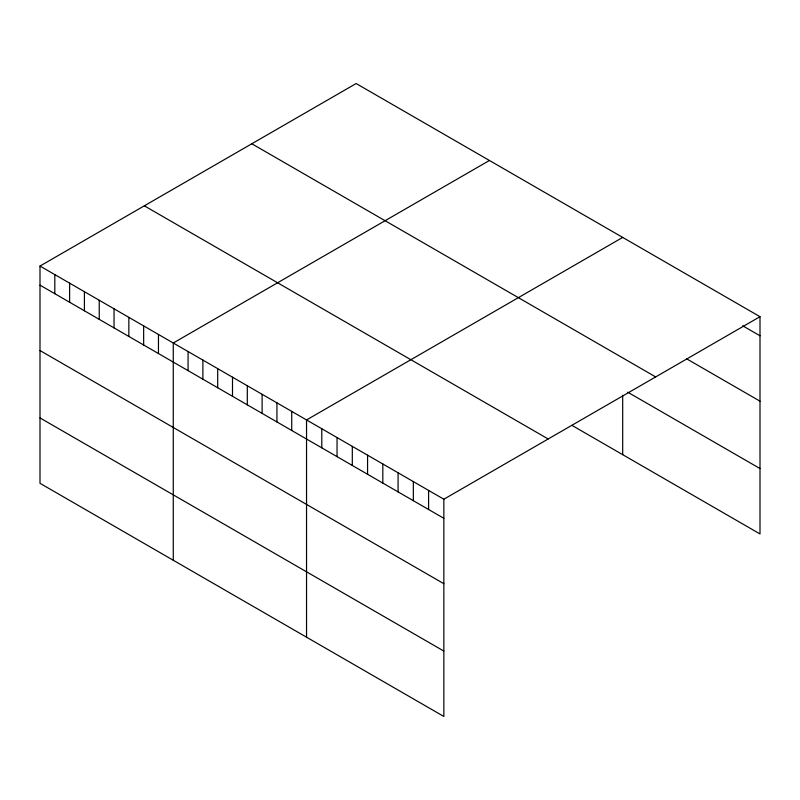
<?xml version="1.0" encoding="UTF-8"?>
<svg xmlns="http://www.w3.org/2000/svg" width="800" height="800" viewBox="0 0 800 800"><rect width="100%" height="100%" fill="white"/><g stroke="black" fill="none" stroke-linecap="round" stroke-linejoin="round"><path stroke-width="1.2" d="M40 266.06L443.85 499.22L443.85 716.47L40 483.31L40 266.06L356.15 83.53L760 316.69L760 533.94L571.92 425.35M489.42 160.48L173.27 343L173.27 560.25M622.69 237.42L306.54 419.95L306.54 637.19M443.85 499.22L760 316.69M742.71 325.8L760 335.79M686.77 358.9L760 401.18M251.82 143.77L655.67 376.93M627.78 392.21L760 468.55M144.33 205.83L548.18 438.99M40 285.15L443.85 518.31M40 350.54L443.85 583.7M40 417.92L443.85 651.08M622.69 395.33L622.69 454.66M428.59 490.41L428.59 509.51M413.34 481.6L413.34 500.7M398.08 472.8L398.08 491.89M382.82 463.99L382.82 483.08M367.57 455.18L367.57 474.27M352.31 446.37L352.31 465.46M337.05 437.56L337.05 456.66M321.8 428.75L321.8 447.85M291.73 411.4L291.73 430.49M276.93 402.85L276.93 421.94M262.12 394.3L262.12 413.39M247.31 385.75L247.31 404.84M232.5 377.2L232.5 396.29M217.69 368.65L217.69 387.74M202.89 360.1L202.89 379.2M188.08 351.55L188.08 370.65M158.46 334.45L158.46 353.55M143.65 325.91L143.65 345M128.85 317.36L128.85 336.45M114.04 308.81L114.04 327.9M99.23 300.26L99.23 319.35M84.42 291.71L84.42 310.8M69.62 283.16L69.62 302.25M54.81 274.61L54.81 293.7"/></g></svg>
